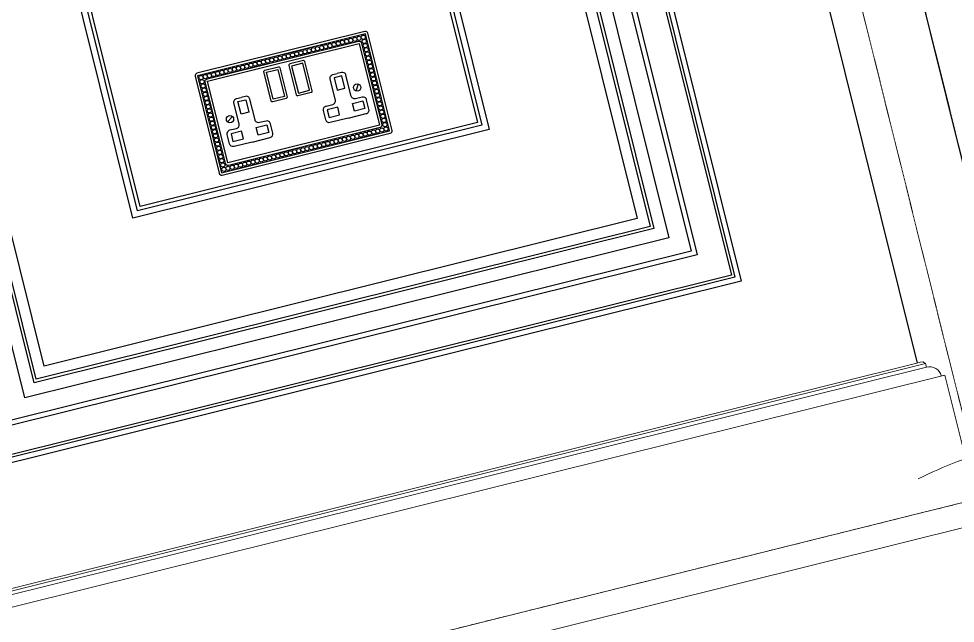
# Model space of a CAD drawing. Header units: inches. Extents: x 122939 to 389145, y 29603 to 574065.
# Drawn here: x 350953 to 351721, y 508612 to 509107 of the extents above; entities that cross this region are included whole.
import ezdxf

# ---------------------------------------------------------------- set-up
doc = ezdxf.new("R2010")
doc.units = ezdxf.units.IN
doc.header["$MEASUREMENT"] = 0
doc.linetypes.add('DASHED', pattern=[0.75, 0.5, -0.25])
doc.linetypes.add('HIDDEN', pattern=[0.375, 0.25, -0.125])
for name, color, linetype, lineweight in [('A-FLOR-TIL1', 6, 'Continuous', 18), ('GRC', 41, 'Continuous', 0), ('Marble', 6, 'Continuous', 0)]:
    doc.layers.add(name, color=color, linetype=linetype, lineweight=lineweight)
for name, color, linetype in [('A-Hidden', 8, 'HIDDEN'), ('A-WALL', 7, 'Continuous'), ('gypsum', 31, 'Continuous'), ('Layer7', 8, 'Continuous')]:
    doc.layers.add(name, color=color, linetype=linetype)

# ---------------------------------------------------------------- blocks, each defined once
blk = doc.blocks.new('win1')
at = {"color": 252, "linetype": 'HIDDEN', "ltscale": 0.5, "elevation": 0}
blk.add_lwpolyline([(0, 2848.83), (1150, 2848.83), (1150, -101.17), (0, -101.17)], close=True, dxfattribs=at)
blk.add_lwpolyline([(50, 2798.83), (1100, 2798.83), (1100, -101.17), (50, -101.17), (50, 2798.83), (1100, 2798.83), (1100, -101.17)], dxfattribs=at)
blk = doc.blocks.new('Wandsworth double socket')
at = {"layer": 'Layer7', "color": 1}
for p, q in [((4826.79, 1707.74), (4831.85, 1710.98)), ((4938.23, 1711.79), (4934.99, 1706.74))]:
    blk.add_line(p, q, dxfattribs=at)
for points in [[(4811.96, 1666.36), (4953.96, 1666.36, 0.414214), (4955.96, 1668.36), (4955.96, 1750.36, 0.414214), (4953.96, 1752.36), (4811.96, 1752.36, 0.414214), (4809.96, 1750.36), (4809.96, 1668.36, 0.414214)], [(4818.96, 1745.86), (4946.96, 1745.86, -0.414214), (4948.96, 1743.86), (4948.96, 1674.86, -0.414214), (4946.96, 1672.86), (4818.96, 1672.86, -0.414214), (4816.96, 1674.86), (4816.96, 1743.86, -0.414214)], [(4866.66, 1741.42), (4878.09, 1741.42, -0.414214), (4879.09, 1740.42), (4879.09, 1715.61, -0.414214), (4878.09, 1714.61), (4866.66, 1714.61, -0.414214), (4865.66, 1715.61), (4865.66, 1740.42, -0.414214)], [(4899.25, 1741.42), (4887.82, 1741.42, 0.414214), (4886.82, 1740.42), (4886.82, 1715.61, 0.414214), (4887.82, 1714.61), (4899.25, 1714.61, 0.414214), (4900.25, 1715.61), (4900.25, 1740.42, 0.414214)]]:
    blk.add_lwpolyline(points, format="xyb", close=True, dxfattribs=at)
for points in [[(4811.96, 1668.36), (4953.96, 1668.36), (4953.96, 1750.36), (4811.96, 1750.36)], [(4818.96, 1743.86), (4946.96, 1743.86), (4946.96, 1674.86), (4818.96, 1674.86)], [(4867.66, 1739.42), (4877.09, 1739.42), (4877.09, 1716.61), (4867.66, 1716.61)], [(4898.26, 1739.42), (4888.82, 1739.42), (4888.82, 1716.61), (4898.26, 1716.61)], [(4839.05, 1721.68), (4845.59, 1721.68), (4845.59, 1711.23), (4839.05, 1711.23)], [(4926.86, 1721.68), (4920.32, 1721.68), (4920.32, 1711.23), (4926.86, 1711.23)], [(4827.22, 1697.56), (4827.22, 1691.02), (4836.09, 1691.02), (4836.09, 1697.56)], [(4857.43, 1697.56), (4857.43, 1691.02), (4848.56, 1691.02), (4848.56, 1697.56)], [(4908.49, 1697.56), (4908.49, 1691.02), (4917.35, 1691.02), (4917.35, 1697.56)], [(4938.69, 1697.56), (4938.69, 1691.02), (4929.82, 1691.02), (4929.82, 1697.56)]]:
    blk.add_lwpolyline(points, close=True, dxfattribs=at)
for points in [[(4842.32, 1686.74), (4827.08, 1686.74, -0.414214), (4824.08, 1689.74), (4824.08, 1697.71, -0.414214), (4827.08, 1700.71), (4832.64, 1700.71, 0.414214), (4835.64, 1703.71), (4835.64, 1721.43, -0.414214), (4838.64, 1724.43), (4842.32, 1724.43)], [(4842.32, 1686.74), (4857.57, 1686.74, 0.414214), (4860.57, 1689.74), (4860.57, 1697.71, 0.414214), (4857.57, 1700.71), (4852.01, 1700.71, -0.414214), (4849.01, 1703.71), (4849.01, 1721.43, 0.414214), (4846.01, 1724.43), (4842.32, 1724.43)], [(4923.59, 1686.74), (4908.35, 1686.74, -0.414214), (4905.35, 1689.74), (4905.35, 1697.71, -0.414214), (4908.35, 1700.71), (4913.9, 1700.71, 0.414214), (4916.9, 1703.71), (4916.9, 1721.43, -0.414214), (4919.9, 1724.43), (4923.59, 1724.43)], [(4923.59, 1686.74), (4938.83, 1686.74, 0.414214), (4941.83, 1689.74), (4941.83, 1697.71, 0.414214), (4938.83, 1700.71), (4933.27, 1700.71, -0.414214), (4930.27, 1703.71), (4930.27, 1721.43, 0.414214), (4927.27, 1724.43), (4923.59, 1724.43)]]:
    blk.add_lwpolyline(points, format="xyb", dxfattribs=at)
for centre, radius in [((4814.46, 1748.11), 1.74), ((4814.46, 1744.6), 1.74), ((4817.97, 1748.11), 1.74), ((4821.48, 1748.11), 1.74), ((4824.99, 1748.11), 1.74), ((4828.51, 1748.11), 1.74), ((4832.02, 1748.11), 1.74), ((4835.53, 1748.11), 1.74), ((4839.05, 1748.11), 1.74), ((4842.56, 1748.11), 1.74), ((4846.07, 1748.11), 1.74), ((4849.58, 1748.11), 1.74), ((4853.1, 1748.11), 1.74), ((4856.61, 1748.11), 1.74), ((4860.12, 1748.11), 1.74), ((4863.64, 1748.11), 1.74), ((4867.15, 1748.11), 1.74), ((4870.66, 1748.11), 1.74), ((4874.17, 1748.11), 1.74), ((4877.69, 1748.11), 1.74), ((4881.2, 1748.11), 1.74), ((4884.71, 1748.11), 1.74), ((4888.23, 1748.11), 1.74), ((4891.74, 1748.11), 1.74), ((4895.25, 1748.11), 1.74), ((4898.76, 1748.11), 1.74), ((4902.28, 1748.11), 1.74), ((4905.79, 1748.11), 1.74), ((4909.3, 1748.11), 1.74), ((4912.81, 1748.11), 1.74), ((4916.33, 1748.11), 1.74), ((4919.84, 1748.11), 1.74), ((4923.35, 1748.11), 1.74), ((4926.87, 1748.11), 1.74), ((4930.38, 1748.11), 1.74), ((4933.89, 1748.11), 1.74), ((4937.4, 1748.11), 1.74), ((4940.92, 1748.11), 1.74), ((4944.43, 1748.11), 1.74), ((4947.94, 1748.11), 1.74), ((4951.46, 1748.11), 1.74), ((4951.46, 1744.6), 1.74), ((4814.46, 1741.09), 1.74), ((4814.46, 1737.57), 1.74), ((4814.46, 1734.06), 1.74), ((4951.46, 1741.09), 1.74), ((4951.46, 1737.57), 1.74), ((4951.46, 1734.06), 1.74), ((4814.46, 1730.55), 1.74), ((4814.46, 1727.04), 1.74), ((4951.46, 1730.55), 1.74), ((4951.46, 1727.04), 1.74), ((4814.46, 1723.52), 1.74), ((4814.46, 1720.01), 1.74), ((4951.46, 1723.52), 1.74), ((4951.46, 1720.01), 1.74), ((4814.46, 1716.5), 1.74), ((4814.46, 1712.98), 1.74), ((4951.46, 1716.5), 1.74), ((4951.46, 1712.98), 1.74), ((4814.46, 1709.47), 1.74), ((4814.46, 1705.96), 1.74), ((4829.26, 1709.36), 3), ((4936.65, 1709.36), 3), ((4951.46, 1709.47), 1.74), ((4951.46, 1705.96), 1.74), ((4814.46, 1702.45), 1.74), ((4814.46, 1698.93), 1.74), ((4951.46, 1702.45), 1.74), ((4951.46, 1698.93), 1.74), ((4814.46, 1695.42), 1.74), ((4814.46, 1691.91), 1.74), ((4814.46, 1688.39), 1.74), ((4951.46, 1695.42), 1.74), ((4951.46, 1691.91), 1.74), ((4951.46, 1688.39), 1.74), ((4814.46, 1684.88), 1.74), ((4814.46, 1681.37), 1.74), ((4951.46, 1684.88), 1.74), ((4951.46, 1681.37), 1.74), ((4814.46, 1677.86), 1.74), ((4814.46, 1674.34), 1.74), ((4951.46, 1677.86), 1.74), ((4951.46, 1674.34), 1.74), ((4814.46, 1670.61), 1.74), ((4817.97, 1670.61), 1.74), ((4821.48, 1670.61), 1.74), ((4824.99, 1670.61), 1.74), ((4828.51, 1670.61), 1.74), ((4832.02, 1670.61), 1.74), ((4835.53, 1670.61), 1.74), ((4839.05, 1670.61), 1.74), ((4842.56, 1670.61), 1.74), ((4846.07, 1670.61), 1.74), ((4849.58, 1670.61), 1.74), ((4853.1, 1670.61), 1.74), ((4856.61, 1670.61), 1.74), ((4860.12, 1670.61), 1.74), ((4863.64, 1670.61), 1.74), ((4867.15, 1670.61), 1.74), ((4870.66, 1670.61), 1.74), ((4874.17, 1670.61), 1.74), ((4877.69, 1670.61), 1.74), ((4881.2, 1670.61), 1.74), ((4884.71, 1670.61), 1.74), ((4888.23, 1670.61), 1.74), ((4891.74, 1670.61), 1.74), ((4895.25, 1670.61), 1.74), ((4898.76, 1670.61), 1.74), ((4902.28, 1670.61), 1.74), ((4905.79, 1670.61), 1.74), ((4909.3, 1670.61), 1.74), ((4912.81, 1670.61), 1.74), ((4916.33, 1670.61), 1.74), ((4919.84, 1670.61), 1.74), ((4923.35, 1670.61), 1.74), ((4926.87, 1670.61), 1.74), ((4930.38, 1670.61), 1.74), ((4933.89, 1670.61), 1.74), ((4937.4, 1670.61), 1.74), ((4940.92, 1670.61), 1.74), ((4944.43, 1670.61), 1.74), ((4947.94, 1670.61), 1.74), ((4951.46, 1670.61), 1.74)]:
    blk.add_circle(centre, radius, dxfattribs=at)
blk = doc.blocks.new('drape wall')
at = {"layer": 'Layer7', "lineweight": 0, "ltscale": 20}
blk.add_spline([(11522.56, -23565.78, 0), (11613.22, -23581.9), (11785.38, -23570.66, 0), (11959.38, -23564.99), (12049.71, -23583.99), (12154.4, -23563.8, 0), (12239.55, -23588.3, 0), (12323.86, -23560.75), (12392.81, -23565.78, 0)], degree=3, dxfattribs=at)

msp = doc.modelspace()

# ---------------------------------------------------------------- linework, layer by layer
at = {"layer": 'A-FLOR-TIL1'}
for p, q in [((350111.753, 508308.588, 0), (355313.238, 509602.709, 0)), ((350116.582, 508289.18, 0), (355318.067, 509583.3, 0))]:
    msp.add_line(p, q, dxfattribs=at)
at = {"layer": 'A-Hidden', "linetype": 'DASHED', "lineweight": 0, "ltscale": 10}
msp.add_line((349611.102, 508184.027, 0), (357525.084, 510153.012, 0), dxfattribs=at)
at = {"layer": 'A-WALL', "elevation": 0}
msp.add_lwpolyline([(351109.643, 511473.122), (352128.579, 511726.632), (352811.846, 508980.367), (351792.909, 508726.857)], close=True, dxfattribs=at)
at = {"layer": 'gypsum'}
msp.add_line((351690.189, 508824.959, -0.001), (351035.611, 511455.916, 0), dxfattribs=at)
at = {"layer": 'gypsum', "elevation": 0.001}
for points in [[(350758.801, 509395.786), (351381.818, 509550.791), (351545.709, 508892.061), (350922.692, 508737.055)], [(350764.057, 509392.624), (351378.656, 509545.535), (351540.453, 508895.223), (350925.854, 508742.311)], [(350766.874, 509390.93), (351376.962, 509542.719), (351537.637, 508896.917), (350927.548, 508745.128)], [(350794.887, 509374.079), (351360.111, 509514.705), (351509.623, 508913.768), (350944.4, 508773.141)], [(350799.864, 509371.085), (351357.117, 509509.729), (351504.647, 508916.762), (350947.393, 508778.118)], [(350818.062, 509360.138), (351346.171, 509491.531), (351486.449, 508927.708), (350958.34, 508796.316)], [(350830.483, 509352.667), (351338.699, 509479.11), (351474.028, 508935.18), (350965.811, 508808.736)], [(350833.364, 509350.933), (351336.966, 509476.229), (351471.147, 508936.913), (350967.545, 508811.618)], [(350844.191, 509344.421), (351330.453, 509465.402), (351460.32, 508943.426), (350974.058, 508822.445)], [(350844.191, 509344.421), (351330.453, 509465.402), (351460.32, 508943.426), (350974.058, 508822.445)], [(350965.376, 509271.523), (351257.555, 509344.217), (351339.134, 509016.324), (351046.955, 508943.63)], [(350971.427, 509267.883), (351253.915, 509338.166), (351333.084, 509019.964), (351050.595, 508949.681)], [(350975.062, 509265.696), (351251.729, 509334.53), (351329.448, 509022.15), (351052.782, 508953.316)]]:
    msp.add_lwpolyline(points, close=True, dxfattribs=at)
at = {"layer": 'Marble'}
for points, elevation in [([(351689.687, 508824.834), (350883.76, 508624.32)], -0.006), ([(351696.963, 508824.583), (350884.243, 508622.38)], -0.006), ([(351697.687, 508821.672), (350884.967, 508619.468)], -0.006), ([(351692.598, 508825.558), (351689.687, 508824.834)], -0.001), ([(351712.717, 508815.106), (350897.013, 508612.161)], -0.006)]:
    msp.add_lwpolyline(points, dxfattribs=dict(at, elevation=elevation))
at = {"layer": 'Marble', "elevation": -0.001}
msp.add_lwpolyline([(351718.659, 508708.384), (351738.068, 508713.212), (351712.717, 508815.106), (351709.805, 508814.382, 0.4148161), (351697.687, 508821.672), (351696.963, 508824.583), (351694.539, 508826.041), (351692.598, 508825.558)], format="xyb", dxfattribs=at)

# ---------------------------------------------------------------- block references
at = {"rotation": 13.97142328298685}
msp.add_blockref('Wandsworth double socket', (346852.836, 506200.189, 0.001), dxfattribs=at)
at = {"layer": 'GRC', "xscale": -1, "rotation": 13.97142328298562}
msp.add_blockref('drape wall', (358027.315, 534590.626, 0), dxfattribs=at)
at = {"layer": 'GRC', "rotation": 13.97142328298565}
msp.add_blockref('win1', (351719.962, 508812.958, 0), dxfattribs=at)

doc.saveas('drawing.dxf')
